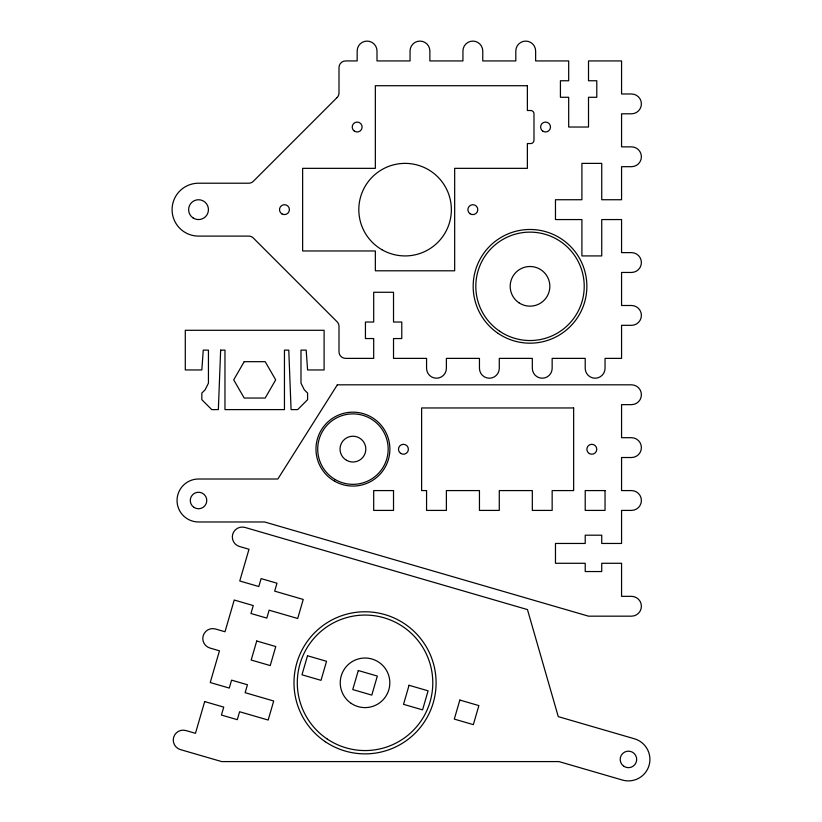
<?xml version="1.0" encoding="UTF-8"?>
<svg xmlns="http://www.w3.org/2000/svg" width="822" height="822" viewBox="0 0 822 822"><rect width="100%" height="100%" fill="white"/><g stroke="black" fill="none" stroke-linecap="round" stroke-linejoin="round"><path stroke-width="1.23" d="M220.645 350.121L218.354 409.603L211.747 409.603L201.832 399.687L201.832 393.08L205.14 389.772L208.439 383.165L208.439 350.121L203.25 350.121L201.832 369.951L185.289 369.951L185.289 330.29L324.104 330.29L324.104 369.951L307.592 369.951L306.174 350.121L300.986 350.121L300.986 383.165L304.284 389.772L307.592 393.08L307.592 399.687L297.677 409.603L291.07 409.603L288.779 350.121L284.453 350.121L284.453 409.603L224.971 409.603L224.971 350.121L220.645 350.121M204.688 701.587L195.461 733.316L185.947 730.553A9.915 9.915 0 0 0 173.658 737.303A9.915 9.915 0 0 0 180.408 749.592L221.663 761.583L558.97 761.583L622.439 780.047A21.485 21.485 0 0 0 649.061 765.416A21.485 21.485 0 0 0 634.44 738.793L558.272 716.64L527.457 609.585L245.007 527.447A9.915 9.915 0 0 0 232.718 534.197A9.915 9.915 0 0 0 239.469 546.486L248.994 549.25L239.767 580.99L258.807 586.528L261.108 578.596L276.983 583.209L274.671 591.141L303.236 599.443L297.698 618.493L269.133 610.181L266.831 618.113L250.957 613.5L253.268 605.567L234.229 600.029L225.002 631.769L215.477 628.994A9.915 9.915 0 0 0 203.188 635.745A9.915 9.915 0 0 0 209.939 648.034L219.464 650.808L210.227 682.537L229.276 688.076L231.578 680.143L247.443 684.757L245.141 692.689L273.705 701.002L268.167 720.041L239.603 711.739L237.291 719.671L221.426 715.058L223.738 707.115L204.688 701.587M256.731 640.996L251.193 660.035L270.233 665.573L275.771 646.534L256.731 640.996M307.51 655.761L301.972 674.8L321.012 680.339L326.55 661.299L307.51 655.761M358.289 670.526L352.751 689.566L371.791 695.104L377.329 676.064L358.289 670.526M409.058 685.291L403.52 704.331L422.57 709.869L428.098 690.829L409.058 685.291M459.837 700.056L454.299 719.106L473.338 724.644L478.877 705.595L459.837 700.056M244.196 361.68L233.705 379.867L244.196 398.043L265.187 398.043L275.689 379.867L265.187 361.68L244.196 361.68M337.339 384.819L277.846 479.01L198.523 479.01A21.485 21.485 0 0 0 177.049 500.495A21.485 21.485 0 0 0 198.523 521.98L264.622 521.98L588.511 616.171L631.481 616.171A9.915 9.915 0 0 0 641.396 606.256A9.915 9.915 0 0 0 631.481 596.34L621.566 596.34L621.566 563.286L601.735 563.286L601.735 571.547L585.213 571.547L585.213 563.286L555.467 563.286L555.467 543.455L585.213 543.455L585.213 535.194L601.735 535.194L601.735 543.455L621.566 543.455L621.566 510.411L631.481 510.411A9.915 9.915 0 0 0 641.396 500.495A9.915 9.915 0 0 0 631.481 490.58L621.566 490.58L621.566 457.525L631.481 457.525A9.915 9.915 0 0 0 641.396 447.61A9.915 9.915 0 0 0 631.481 437.694L621.566 437.694L621.566 404.65L631.481 404.65A9.915 9.915 0 0 0 641.396 394.735A9.915 9.915 0 0 0 631.481 384.819L337.339 384.819M337.051 97.571L253.34 181.282A6.607 6.607 0 0 1 248.665 183.214L198.523 183.214A26.438 26.438 0 0 0 172.086 209.651A26.438 26.438 0 0 0 198.523 236.099L248.665 236.099A6.607 6.607 0 0 1 253.34 238.031L337.051 321.741A6.607 6.607 0 0 1 338.993 326.416L338.993 351.765A6.607 6.607 0 0 0 345.6 358.382L373.691 358.382L373.691 338.551L365.43 338.551L365.43 322.029L373.691 322.029L373.691 292.283L393.522 292.283L393.522 322.029L401.783 322.029L401.783 338.551L393.522 338.551L393.522 358.382L426.567 358.382L426.567 368.297A9.915 9.915 0 0 0 436.482 378.212A9.915 9.915 0 0 0 446.397 368.297L446.397 358.382L479.452 358.382L479.452 368.297A9.915 9.915 0 0 0 489.367 378.212A9.915 9.915 0 0 0 499.283 368.297L499.283 358.382L532.327 358.382L532.327 368.297A9.915 9.915 0 0 0 542.243 378.212A9.915 9.915 0 0 0 552.158 368.297L552.158 358.382L585.213 358.382L585.213 368.297A9.915 9.915 0 0 0 595.128 378.212A9.915 9.915 0 0 0 605.043 368.297L605.043 358.382L621.566 358.382L621.566 325.327L631.481 325.327A9.915 9.915 0 0 0 641.396 315.412A9.915 9.915 0 0 0 631.481 305.496L621.566 305.496L621.566 272.452L631.481 272.452A9.915 9.915 0 0 0 641.396 262.537A9.915 9.915 0 0 0 631.481 252.621L621.566 252.621L621.566 219.566L601.735 219.566L601.735 255.919L581.904 255.919L581.904 219.566L555.467 219.566L555.467 199.736L581.904 199.736L581.904 163.383L601.735 163.383L601.735 199.736L621.566 199.736L621.566 166.691L631.481 166.691A9.915 9.915 0 0 0 641.396 156.776A9.915 9.915 0 0 0 631.481 146.861L621.566 146.861L621.566 113.806L631.481 113.806A9.915 9.915 0 0 0 641.396 103.891A9.915 9.915 0 0 0 631.481 93.975L621.566 93.975L621.566 60.931L588.511 60.931L588.511 80.761L596.782 80.761L596.782 97.284L588.511 97.284L588.511 127.03L568.69 127.03L568.69 97.284L560.419 97.284L560.419 80.761L568.69 80.761L568.69 60.931L535.636 60.931L535.636 51.015A9.915 9.915 0 0 0 525.72 41.1A9.915 9.915 0 0 0 515.805 51.015L515.805 60.931L482.761 60.931L482.761 51.015A9.915 9.915 0 0 0 472.845 41.1A9.915 9.915 0 0 0 462.93 51.015L462.93 60.931L429.875 60.931L429.875 51.015A9.915 9.915 0 0 0 419.96 41.1A9.915 9.915 0 0 0 410.044 51.015L410.044 60.931L377 60.931L377 51.015A9.915 9.915 0 0 0 367.085 41.1A9.915 9.915 0 0 0 357.169 51.015L357.169 60.931L345.6 60.931A6.607 6.607 0 0 0 338.993 67.538L338.993 92.896A6.607 6.607 0 0 1 337.051 97.571M527.375 85.714L375.346 85.714L375.346 168.346L302.63 168.346L302.63 250.967L375.346 250.967L375.346 270.798L454.669 270.798L454.669 168.346L527.375 168.346L527.375 143.552L530.683 143.552A3.309 3.309 0 0 0 533.981 140.254L533.981 113.806A3.309 3.309 0 0 0 530.683 110.508L527.375 110.508L527.375 85.714M573.643 407.959L421.614 407.959L421.614 490.58L426.567 490.58L426.567 510.411L446.397 510.411L446.397 490.58L479.452 490.58L479.452 510.411L499.283 510.411L499.283 490.58L532.327 490.58L532.327 510.411L552.158 510.411L552.158 490.58L573.643 490.58L573.643 407.959M393.522 490.58L373.691 490.58L373.691 510.411L393.522 510.411L393.522 490.58M605.043 490.58L585.213 490.58L585.213 510.411L605.043 510.411L605.043 490.58M351.2 703.385A24.783 24.783 0 0 0 389.762 684.521A24.783 24.783 0 0 0 354.148 660.549A24.783 24.783 0 0 0 351.2 703.385M327.207 739.019A67.753 67.753 0 0 0 432.629 687.48A67.753 67.753 0 0 0 335.273 621.956A67.753 67.753 0 0 0 327.207 739.019M325.358 741.763A71.062 71.062 0 0 0 435.927 687.706A71.062 71.062 0 0 0 333.824 618.987A71.062 71.062 0 0 0 325.358 741.763M623.826 766.268A8.261 8.261 0 0 0 636.68 759.99A8.261 8.261 0 0 0 624.812 751.996A8.261 8.261 0 0 0 623.826 766.268M193.9 507.338A8.261 8.261 0 0 0 206.764 501.081A8.261 8.261 0 0 0 194.917 493.066A8.261 8.261 0 0 0 193.9 507.338M192.965 217.861A9.915 9.915 0 0 0 208.418 210.36A9.915 9.915 0 0 0 194.198 200.732A9.915 9.915 0 0 0 192.965 217.861M589.343 453.559A4.953 4.953 0 0 0 596.782 449.264A4.953 4.953 0 0 0 589.343 444.969A4.953 4.953 0 0 0 589.343 453.559M400.653 453.374A4.953 4.953 0 0 0 408.38 449.624A4.953 4.953 0 0 0 401.27 444.805A4.953 4.953 0 0 0 400.653 453.374M281.977 213.946A4.953 4.953 0 0 0 289.416 209.651A4.953 4.953 0 0 0 281.977 205.356A4.953 4.953 0 0 0 281.977 213.946M470.061 213.761A4.953 4.953 0 0 0 477.788 210.011A4.953 4.953 0 0 0 470.677 205.192A4.953 4.953 0 0 0 470.061 213.761M542.777 131.14A4.953 4.953 0 0 0 550.493 127.379A4.953 4.953 0 0 0 543.383 122.57A4.953 4.953 0 0 0 542.777 131.14M354.385 131.14A4.953 4.953 0 0 0 362.112 127.379A4.953 4.953 0 0 0 355.001 122.57A4.953 4.953 0 0 0 354.385 131.14M381.953 249.724A46.268 46.268 0 0 0 451.36 209.651A46.268 46.268 0 0 0 381.953 169.579A46.268 46.268 0 0 0 381.953 249.724M498.153 333.403A56.841 56.841 0 0 0 586.723 290.382A56.841 56.841 0 0 0 505.181 235.195A56.841 56.841 0 0 0 498.153 333.403M499.632 331.215A54.201 54.201 0 0 0 584.082 290.197A54.201 54.201 0 0 0 506.331 237.579A54.201 54.201 0 0 0 499.632 331.215M518.898 302.753A19.831 19.831 0 0 0 549.795 287.741A19.831 19.831 0 0 0 521.354 268.496A19.831 19.831 0 0 0 518.898 302.753M334.462 481.117A36.949 36.949 0 0 0 389.885 449.12A36.949 36.949 0 0 0 334.462 417.114A36.949 36.949 0 0 0 334.462 481.117M335.325 479.627A35.233 35.233 0 0 0 388.169 449.12A35.233 35.233 0 0 0 335.325 418.603A35.233 35.233 0 0 0 335.325 479.627M346.494 460.279A12.885 12.885 0 0 0 365.821 449.12A12.885 12.885 0 0 0 346.494 437.951A12.885 12.885 0 0 0 346.494 460.279"/></g></svg>
